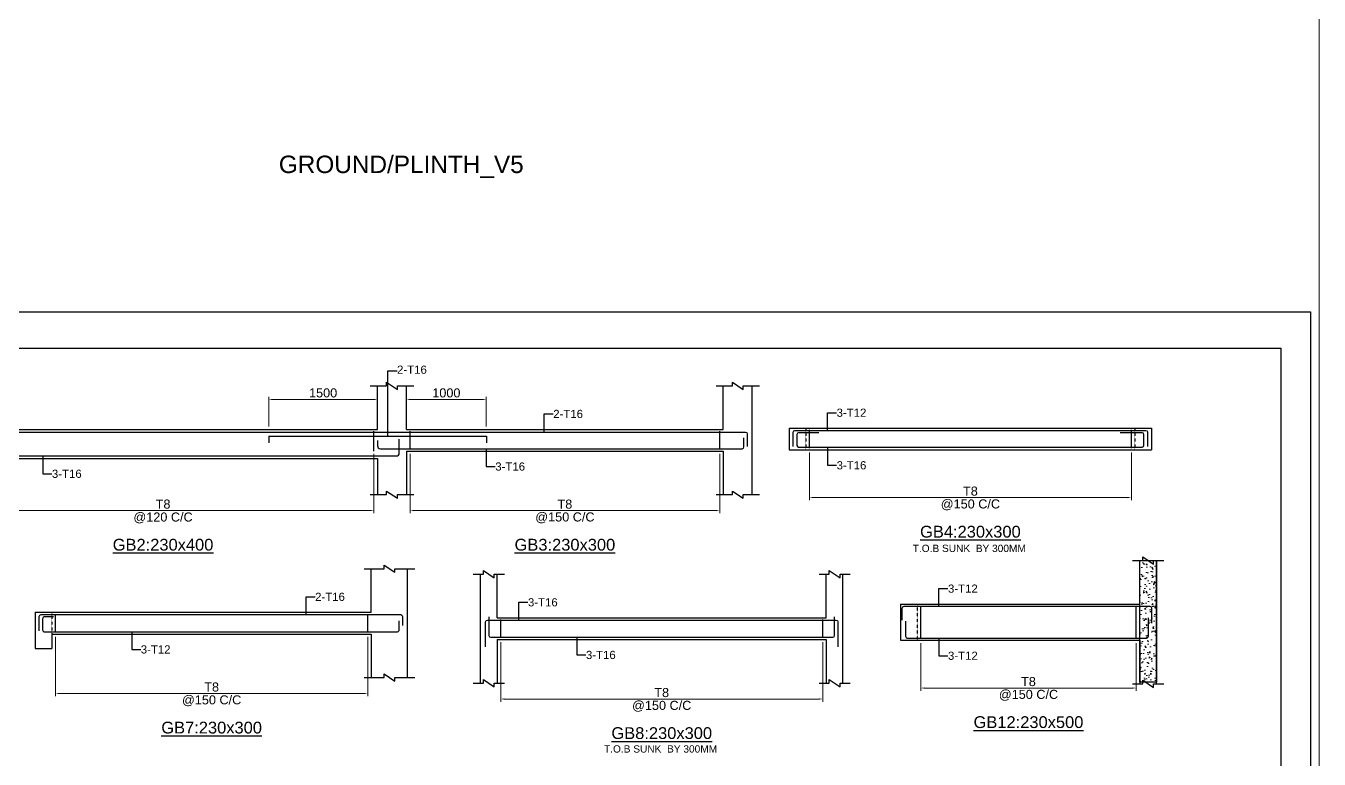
# Model space of a CAD drawing. Header units: millimetres. Extents: x 660818 to 959388, y -495289 to 50450.
# Drawn here: x 772534 to 808207, y -123117 to -102905 of the extents above; entities that cross this region are included whole.
import ezdxf
from ezdxf.enums import TextEntityAlignment as Align

# ---------------------------------------------------------------- set-up
doc = ezdxf.new("R2010")
doc.units = ezdxf.units.MM
doc.header["$LTSCALE"] = 0.01
doc.header["$MEASUREMENT"] = 0
doc.header["$PDMODE"] = 35
doc.linetypes.add('SCHidden', pattern=[0.375, 0.25, -0.125])
for name, color, linetype in [('Concrete Line', 2, 'Continuous'), ('Cut Line', 31, 'Continuous'), ('Dimension', 31, 'Continuous'), ('Labels', 4, 'Continuous'), ('Link', 225, 'Continuous'), ('RAFT', 1, 'Continuous'), ('Reinforcement', 130, 'Continuous'), ('Text', 7, 'Continuous')]:
    doc.layers.add(name, color=color, linetype=linetype)
doc.layers.add('E-Switch board', color=71, linetype='Continuous', lineweight=20)
doc.layers.add('elevation', color=123, linetype='Continuous', lineweight=15)
doc.styles.add('SC-SansSerif', font='SansSerif')
doc.styles.get("Standard").update_dxf_attribs({"font": 'arial.ttf'})
doc.dimstyles.new('SCBBSDimStyl', dxfattribs={"dimtxt": 250, "dimasz": 100, "dimexe": 75, "dimexo": 75, "dimgap": 50, "dimtad": 1, "dimtoh": 1, "dimdec": 0, "dimzin": 0, "dimdsep": 46, "dimtxsty": 'SC-SansSerif', "dimcen": 0.045, "dimclrd": 8, "dimclre": 8, "dimclrt": 31, "dimadec": 0, "dimazin": 0, "dimtfac": 1, "dimtdec": 0, "dimtix": 1, "dimtofl": 0, "dimtmove": 0, "dimatfit": 3, "dimfxl": 1, "dimtolj": 1, "dimtzin": 0, "dimlwd": 0, "dimlwe": 0, "dimarcsym": 0})
doc.dimstyles.get("Standard").update_dxf_attribs({"dimtxt": 200, "dimasz": 0.18, "dimexe": 0.18, "dimexo": 0.0625, "dimgap": 0.09, "dimtad": 0, "dimtih": 1, "dimtoh": 1, "dimdec": 1, "dimzin": 0, "dimdsep": 46, "dimtxsty": 'Standard', "dimcen": 0.09, "dimadec": 0, "dimazin": 0, "dimtfac": 1, "dimtdec": 1, "dimtofl": 0, "dimtmove": 0, "dimatfit": 3, "dimfxl": 1, "dimtolj": 1, "dimtzin": 0, "dimarcsym": 0})

# ---------------------------------------------------------------- blocks, each defined once
blk = doc.blocks.new('*D799')
at = {"layer": 'Defpoints', "color": 0, "transparency": 16777216}
for p in [(770503, -114626), (782133, -114626), (782133, -116266)]:
    blk.add_point(p, dxfattribs=at)
at = {"layer": 'Dimension', "color": 8, "lineweight": 0, "transparency": 16777216}
for p, q in [((770503, -114701), (770503, -116341)), ((782133, -114701), (782133, -116341)), ((770603, -116266), (782033, -116266))]:
    blk.add_line(p, q, dxfattribs=at)
at = {"layer": 'Dimension', "color": 8, "transparency": 16777216}
for points in [[(770603, -116250), (770603, -116283), (770503, -116266)], [(782033, -116250), (782033, -116283), (782133, -116266)]]:
    blk.add_solid(points, dxfattribs=at)
at = {"layer": 'Dimension', "color": 31, "transparency": 16777216, "char_height": 250, "attachment_point": 5, "style": 'SC-SansSerif'}
for s, insert in [('\\A1;T8', (776318, -116088)), ('\\A1;@120 C/C', (776318, -116468))]:
    blk.add_mtext(s, dxfattribs=dict(at, insert=insert))
blk = doc.blocks.new('*D800')
at = {"layer": 'Defpoints', "color": 0, "transparency": 16777216}
for p in [(783133, -114626), (791673, -114626), (791673, -116266)]:
    blk.add_point(p, dxfattribs=at)
at = {"layer": 'Dimension', "color": 8, "lineweight": 0, "transparency": 16777216}
for p, q in [((783133, -114701), (783133, -116341)), ((791673, -114701), (791673, -116341)), ((783233, -116266), (791573, -116266))]:
    blk.add_line(p, q, dxfattribs=at)
at = {"layer": 'Dimension', "color": 8, "transparency": 16777216}
for points in [[(783233, -116250), (783233, -116283), (783133, -116266)], [(791573, -116250), (791573, -116283), (791673, -116266)]]:
    blk.add_solid(points, dxfattribs=at)
at = {"layer": 'Dimension', "color": 31, "transparency": 16777216, "char_height": 250, "style": 'SC-SansSerif'}
for s, insert, attachment_point in [('\\A1;T8', (787403, -116216), 8), ('\\A1;@150 C/C', (787403, -116316), 2)]:
    blk.add_mtext(s, dxfattribs=dict(at, insert=insert, attachment_point=attachment_point))
blk = doc.blocks.new('*D801')
at = {"layer": 'Defpoints', "color": 0, "transparency": 16777216}
for p in [(782233, -113201), (779233, -114026), (782233, -114026)]:
    blk.add_point(p, dxfattribs=at)
at = {"layer": 'Dimension', "color": 8, "lineweight": 0, "transparency": 16777216}
for p, q in [((779233, -113951), (779233, -113126)), ((779333, -113201), (782133, -113201)), ((782233, -113951), (782233, -113126))]:
    blk.add_line(p, q, dxfattribs=at)
at = {"layer": 'Dimension', "color": 8, "transparency": 16777216}
for points in [[(779333, -113185), (779333, -113218), (779233, -113201)], [(782133, -113185), (782133, -113218), (782233, -113201)]]:
    blk.add_solid(points, dxfattribs=at)
at = {"layer": 'Dimension', "color": 31, "transparency": 16777216, "insert": (780733, -113023), "char_height": 250, "attachment_point": 5, "style": 'SC-SansSerif'}
blk.add_mtext('\\A1;1500', dxfattribs=at)
blk = doc.blocks.new('*D802')
at = {"layer": 'Defpoints', "color": 0, "transparency": 16777216}
for p in [(785233, -113201), (783033, -114026), (785233, -114026)]:
    blk.add_point(p, dxfattribs=at)
at = {"layer": 'Dimension', "color": 8, "lineweight": 0, "transparency": 16777216}
for p, q in [((783033, -113951), (783033, -113126)), ((783133, -113201), (785133, -113201)), ((785233, -113951), (785233, -113126))]:
    blk.add_line(p, q, dxfattribs=at)
at = {"layer": 'Dimension', "color": 8, "transparency": 16777216}
for points in [[(783133, -113185), (783133, -113218), (783033, -113201)], [(785133, -113185), (785133, -113218), (785233, -113201)]]:
    blk.add_solid(points, dxfattribs=at)
at = {"layer": 'Dimension', "color": 31, "transparency": 16777216, "insert": (784133, -113023), "char_height": 250, "attachment_point": 5, "style": 'SC-SansSerif'}
blk.add_mtext('\\A1;1000', dxfattribs=at)
blk = doc.blocks.new('*D803')
at = {"layer": 'Defpoints', "color": 0, "transparency": 16777216}
for p in [(794148, -114592), (803028, -114592), (803028, -115907)]:
    blk.add_point(p, dxfattribs=at)
at = {"layer": 'Dimension', "color": 8, "lineweight": 0, "transparency": 16777216}
for p, q in [((794148, -114667), (794148, -115982)), ((803028, -114667), (803028, -115982)), ((794248, -115907), (802928, -115907))]:
    blk.add_line(p, q, dxfattribs=at)
at = {"layer": 'Dimension', "color": 8, "transparency": 16777216}
for points in [[(794248, -115891), (794248, -115924), (794148, -115907)], [(802928, -115891), (802928, -115924), (803028, -115907)]]:
    blk.add_solid(points, dxfattribs=at)
at = {"layer": 'Dimension', "color": 31, "transparency": 16777216, "char_height": 250, "style": 'SC-SansSerif'}
for s, insert, attachment_point in [('\\A1;T8', (798588, -115857), 8), ('\\A1;@150 C/C', (798588, -115957), 2)]:
    blk.add_mtext(s, dxfattribs=dict(at, insert=insert, attachment_point=attachment_point))
blk = doc.blocks.new('*D804')
at = {"layer": 'Defpoints', "color": 0, "transparency": 16777216}
for p in [(773353, -119668), (781963, -119668), (781963, -121308)]:
    blk.add_point(p, dxfattribs=at)
at = {"layer": 'Dimension', "color": 8, "lineweight": 0, "transparency": 16777216}
for p, q in [((773353, -119743), (773353, -121383)), ((781963, -119743), (781963, -121383)), ((773453, -121308), (781863, -121308))]:
    blk.add_line(p, q, dxfattribs=at)
at = {"layer": 'Dimension', "color": 8, "transparency": 16777216}
for points in [[(773453, -121291), (773453, -121325), (773353, -121308)], [(781863, -121291), (781863, -121325), (781963, -121308)]]:
    blk.add_solid(points, dxfattribs=at)
at = {"layer": 'Dimension', "color": 31, "transparency": 16777216, "char_height": 250, "style": 'SC-SansSerif'}
for s, insert, attachment_point in [('\\A1;T8', (777658, -121258), 8), ('\\A1;@150 C/C', (777658, -121358), 2)]:
    blk.add_mtext(s, dxfattribs=dict(at, insert=insert, attachment_point=attachment_point))
blk = doc.blocks.new('*D805')
at = {"layer": 'Defpoints', "color": 0, "transparency": 16777216}
for p in [(785633, -119820), (794513, -119820), (794513, -121460)]:
    blk.add_point(p, dxfattribs=at)
at = {"layer": 'Dimension', "color": 8, "lineweight": 0, "transparency": 16777216}
for p, q in [((785633, -119895), (785633, -121535)), ((794513, -119895), (794513, -121535)), ((785733, -121460), (794413, -121460))]:
    blk.add_line(p, q, dxfattribs=at)
at = {"layer": 'Dimension', "color": 8, "transparency": 16777216}
for points in [[(785733, -121443), (785733, -121476), (785633, -121460)], [(794413, -121443), (794413, -121476), (794513, -121460)]]:
    blk.add_solid(points, dxfattribs=at)
at = {"layer": 'Dimension', "color": 31, "transparency": 16777216, "char_height": 250, "style": 'SC-SansSerif'}
for s, insert, attachment_point in [('\\A1;T8', (790073, -121410), 8), ('\\A1;@150 C/C', (790073, -121510), 2)]:
    blk.add_mtext(s, dxfattribs=dict(at, insert=insert, attachment_point=attachment_point))
blk = doc.blocks.new('*D806')
at = {"layer": 'Defpoints', "color": 0, "transparency": 16777216}
for p in [(797220, -119842), (803160, -119842), (803160, -121157)]:
    blk.add_point(p, dxfattribs=at)
at = {"layer": 'Dimension', "color": 8, "lineweight": 0, "transparency": 16777216}
for p, q in [((797220, -119917), (797220, -121232)), ((803160, -119917), (803160, -121232)), ((797320, -121157), (803060, -121157))]:
    blk.add_line(p, q, dxfattribs=at)
at = {"layer": 'Dimension', "color": 8, "transparency": 16777216}
for points in [[(797320, -121140), (797320, -121174), (797220, -121157)], [(803060, -121140), (803060, -121174), (803160, -121157)]]:
    blk.add_solid(points, dxfattribs=at)
at = {"layer": 'Dimension', "color": 31, "transparency": 16777216, "char_height": 250, "style": 'SC-SansSerif'}
for s, insert, attachment_point in [('\\A1;T8', (800190, -121107), 8), ('\\A1;@150 C/C', (800190, -121207), 2)]:
    blk.add_mtext(s, dxfattribs=dict(at, insert=insert, attachment_point=attachment_point))

msp = doc.modelspace()

# ---------------------------------------------------------------- hatches: boundary and pattern name
at = {"layer": 'elevation'}
h = msp.add_hatch(dxfattribs=at)
h.set_pattern_fill('ANSI31', color=256)
h.set_pattern_definition([(45, (0, 0), (-0.088388347648, 0.088388347648), [])])
h.paths.add_polyline_path([(797664.54, -106585.957), (797664.54, -104607.649), (797252.398, -104607.649), (797252.398, -106585.957)], flags=9)
at = {"layer": 'elevation', "ltscale": 0.5}
h = msp.add_hatch(dxfattribs=at)
h.set_pattern_fill('AR-CONC', color=3, scale=50, angle=45)
h.set_pattern_definition([(95, (-219935.6, 709885.15), (275.776, 231.40354), [37.5, -412.5]), (40, (-219935.6, 709885.15), (-314.99608, 216.88407), [30, -330]), (145.451444, (-219912.63, 709904.43), (-39.22008, 448.28761), [31.8701, -350.57106]), (91.1842, (-220006.3, 709955.86), (435.8467, 318.80689), [56.25, -618.75]), (141.635635, (-219970, 709982.43), (-13.95003, 674.85583), [47.80517, -525.85688]), (36.184164, (-220006.3, 709955.86), (-13.95003, 674.85583), [45, -495]), (66, (-219953.3, 709973.54), (353.385786, 68.69124), [37.5, -412.5]), (11, (-219953.3, 709973.54), (-170.3543, 342.40422), [30, -330]), (116.451445, (-219923.84, 709979.26), (183.03149, 411.09545), [31.8701, -350.57106]), (82.5, (-219935.61, 709885.15), (-113.396593, 121.994909), [0, -326, 0, -335, 0, -331.25]), (52.5, (-219935.61, 709885.15), (-46.43647, 232.454725), [0, -191, 0, -318.5, 0, -126.25]), (12.5, (-220014.45, 709806.3), (196.709084, 180.760381), [0, -125, 0, -390, 0, -517.5]), (2.5, (-220049.8, 709770.95), (170.79499, 241.579903), [0, -162.5, 0, -259, 0, -367.5])])
h.paths.add_polyline_path([(803259.784, -117641.944), (803259.784, -120994.997), (803719.784, -120994.997), (803719.784, -117641.944)])

# ---------------------------------------------------------------- linework, layer by layer
at = {"layer": 'Concrete Line'}
for p, q in [((782232.528, -114026.425), (782232.528, -112826.425)), ((783032.528, -114026.425), (783032.528, -112826.425)), ((791772.528, -114026.425), (791772.528, -112826.425)), ((792572.528, -115826.425), (792572.528, -112826.425)), ((782232.528, -114826.425), (782232.528, -115826.425)), ((783032.528, -114626.425), (783032.528, -115826.425)), ((791772.528, -114626.425), (791772.528, -115826.425)), ((803259.784, -118841.944), (803259.784, -117641.944)), ((803719.784, -121041.944), (803719.784, -117641.944)), ((782063.134, -119067.852), (782063.134, -117867.852)), ((783063.134, -120867.852), (783063.134, -117867.852)), ((785073.403, -121019.529), (785073.403, -118019.529)), ((785533.403, -119219.529), (785533.403, -118019.529)), ((794613.403, -119219.529), (794613.403, -118019.529)), ((795073.403, -121019.529), (795073.403, -118019.529)), ((782063.134, -119667.852), (782063.134, -120867.852)), ((785533.403, -119819.529), (785533.403, -121019.529)), ((794613.403, -119819.529), (794613.403, -121019.529)), ((803259.784, -119841.944), (803259.784, -121041.944))]:
    msp.add_line(p, q, dxfattribs=at)
for points in [[(770402.528, -114026.425), (782232.528, -114026.425)], [(783032.528, -114026.425), (791772.528, -114026.425)], [(793587.558, -113992.39), (794047.558, -113992.39)], [(793587.558, -113992.39), (793587.558, -114592.39)], [(794047.558, -113992.39), (803127.558, -113992.39)], [(803127.558, -113992.39), (803587.558, -113992.39)], [(803587.558, -113992.39), (803587.558, -114592.39)], [(770402.528, -114826.425), (782232.528, -114826.425)], [(783032.528, -114626.425), (791772.528, -114626.425)], [(793587.558, -114592.39), (794047.558, -114592.39)], [(794047.558, -114592.39), (803127.558, -114592.39)], [(803127.558, -114592.39), (803587.558, -114592.39)], [(772793.134, -119067.852), (773253.134, -119067.852)], [(772793.134, -119067.852), (772793.134, -120067.852)], [(773253.134, -119067.852), (782063.134, -119067.852)], [(796659.784, -118841.944), (797119.784, -118841.944)], [(796659.784, -118841.944), (796659.784, -119841.944)], [(797119.784, -118841.944), (803259.784, -118841.944)], [(785533.403, -119219.529), (794613.403, -119219.529)], [(773253.134, -119667.852), (773253.134, -120067.852)], [(773253.134, -119667.852), (782063.134, -119667.852)], [(785533.403, -119819.529), (794613.403, -119819.529)], [(796659.784, -119841.944), (797119.784, -119841.944)], [(797119.784, -119841.944), (803259.784, -119841.944)], [(772793.134, -120067.852), (773253.134, -120067.852)]]:
    msp.add_lwpolyline(points, dxfattribs=at)
at = {"layer": 'Concrete Line', "color": 8, "linetype": 'SCHidden'}
for points in [[(794047.558, -113992.39), (794047.558, -114592.39)], [(803127.558, -113992.39), (803127.558, -114592.39)], [(773253.134, -119067.852), (773253.134, -119667.852)], [(797119.784, -118841.944), (797119.784, -119841.944)]]:
    msp.add_lwpolyline(points, dxfattribs=at)
at = {"layer": 'Cut Line'}
for points in [[(782032.528, -112826.425), (782482.528, -112826.425), (782482.528, -112726.425), (782782.528, -112926.425), (782782.528, -112826.425), (783232.528, -112826.425)], [(791572.528, -112826.425), (792022.528, -112826.425), (792022.528, -112726.425), (792322.528, -112926.425), (792322.528, -112826.425), (792772.528, -112826.425)], [(782032.528, -115826.425), (782482.528, -115826.425), (782482.528, -115726.425), (782782.528, -115926.425), (782782.528, -115826.425), (783232.528, -115826.425)], [(791572.528, -115826.425), (792022.528, -115826.425), (792022.528, -115726.425), (792322.528, -115926.425), (792322.528, -115826.425), (792772.528, -115826.425)], [(803059.784, -117641.944), (803339.784, -117641.944), (803339.784, -117541.944), (803639.784, -117741.944), (803639.784, -117641.944), (803919.784, -117641.944)], [(781863.134, -117867.852), (782413.134, -117867.852), (782413.134, -117767.852), (782713.134, -117967.852), (782713.134, -117867.852), (783263.134, -117867.852)], [(784873.403, -118019.529), (785153.403, -118019.529), (785153.403, -117919.529), (785453.403, -118119.529), (785453.403, -118019.529), (785733.403, -118019.529)], [(794413.403, -118019.529), (794693.403, -118019.529), (794693.403, -117919.529), (794993.403, -118119.529), (794993.403, -118019.529), (795273.403, -118019.529)], [(781863.134, -120867.852), (782413.134, -120867.852), (782413.134, -120767.852), (782713.134, -120967.852), (782713.134, -120867.852), (783263.134, -120867.852)], [(784873.403, -121019.529), (785153.403, -121019.529), (785153.403, -120919.529), (785453.403, -121119.529), (785453.403, -121019.529), (785733.403, -121019.529)], [(794413.403, -121019.529), (794693.403, -121019.529), (794693.403, -120919.529), (794993.403, -121119.529), (794993.403, -121019.529), (795273.403, -121019.529)], [(803059.784, -121041.944), (803339.784, -121041.944), (803339.784, -120941.944), (803639.784, -121141.944), (803639.784, -121041.944), (803919.784, -121041.944)]]:
    msp.add_lwpolyline(points, dxfattribs=at)
at = {"layer": 'E-Switch board', "ltscale": 0.1}
msp.add_line((808207.45, -74056.974), (808207.45, -223818.83), dxfattribs=at)
at = {"layer": 'Link'}
for p, q in [((782132.528, -114626.425), (782132.528, -114076.425)), ((783132.528, -114576.425), (783132.528, -114076.425)), ((791672.528, -114576.425), (791672.528, -114076.425)), ((794147.558, -114542.39), (794147.558, -114042.39)), ((803027.558, -114542.39), (803027.558, -114042.39)), ((773353.134, -119617.852), (773353.134, -119117.852)), ((781963.134, -119617.852), (781963.134, -119117.852)), ((797219.784, -119791.944), (797219.784, -118891.944)), ((803159.784, -119791.944), (803159.784, -118891.944)), ((785633.403, -119769.529), (785633.403, -119269.529)), ((794513.403, -119769.529), (794513.403, -119269.529))]:
    msp.add_line(p, q, dxfattribs=at)
at = {"layer": 'RAFT', "ltscale": 0.5}
msp.add_lwpolyline([(803259.784, -117641.944), (803719.784, -117641.944), (803719.784, -120994.997), (803259.784, -120994.997)], close=True, dxfattribs=at)
at = {"layer": 'Reinforcement', "ltscale": 0.5}
for p, q in [((779240.241, -114216.748), (779240.241, -114395.433)), ((785240.241, -114216.748), (785240.241, -114395.433))]:
    msp.add_line(p, q, dxfattribs=at)
for points in [[(756508.773, -110787.819), (807967.561, -110787.819), (807967.561, -143530.441), (756508.773, -143530.441)], [(757290.755, -111785.239), (807147.853, -111785.239), (807147.853, -142778.475), (757290.755, -142778.475)]]:
    msp.add_lwpolyline(points, close=True, dxfattribs=at)
at = {"layer": 'Reinforcement'}
for points in [[(770091.528, -115440.425), (770091.528, -114151.425, -0.414213562), (770141.528, -114101.425), (773702.528, -114101.425)], [(770196.528, -113910.425), (770196.528, -114710.425, 0.414213562), (770246.528, -114760.425), (782754.008, -114760.425, 0.414213562), (782834.008, -114680.425), (782834.008, -114299.229)], [(789380.028, -114101.425), (792382.028, -114101.425, -0.414213562), (792432.028, -114151.425), (792432.028, -114497.425)], [(793699.558, -114498.39), (793699.558, -114104.39, -0.414213562), (793749.558, -114054.39), (803425.558, -114054.39, -0.414213562), (803475.558, -114104.39), (803475.558, -114498.39)], [(794404.558, -114118.39), (793850.558, -114118.39, 0.414213562), (793800.558, -114168.39), (793800.558, -114467.39, 0.414213562), (793850.558, -114517.39), (803324.558, -114517.39, 0.414213562), (803374.558, -114467.39), (803374.558, -114168.39, 0.414213562), (803324.558, -114118.39), (802720.558, -114118.39)], [(782232.528, -114336.656), (782232.528, -114480.425, 0.414213562), (782312.528, -114560.425), (784208.868, -114560.425)], [(784208.868, -114560.425), (792290.208, -114560.425, 0.414213562), (792340.208, -114510.425), (792340.208, -114260.425)], [(772905.134, -119577.852), (772905.134, -119183.852, -0.414213562), (772955.134, -119133.852), (779470.634, -119133.852)], [(779470.634, -119133.852), (782872.634, -119133.852, -0.414213562), (782922.634, -119183.852), (782922.634, -119433.852)], [(796709.784, -119285.944), (796709.784, -118953.944, -0.414213562), (796759.784, -118903.944), (803534.784, -118903.944, -0.414213562), (803584.784, -118953.944), (803584.784, -119371.944)], [(773293.134, -119197.852), (773043.134, -119197.852, 0.414213562), (772993.134, -119247.852), (772993.134, -119555.852, 0.414213562), (773043.134, -119605.852), (782780.807, -119605.852, 0.414213775), (782830.807, -119555.852), (782830.807, -119305.852)], [(785213.403, -120021.529), (785213.403, -119335.529, -0.414213562), (785263.403, -119285.529), (788125.403, -119285.529)], [(785305.403, -119193.529), (785305.403, -119707.529, 0.414213562), (785355.403, -119757.529), (794792.063, -119757.529, 0.414213562), (794842.063, -119707.529), (794842.063, -119193.529)], [(792021.403, -119285.529), (794883.403, -119285.529, -0.414213562), (794933.403, -119335.529), (794933.403, -120021.529)], [(796797.784, -119309.944), (796797.784, -119729.944, 0.414213562), (796847.784, -119779.944), (803446.451, -119779.944, 0.414213758), (803496.451, -119729.944), (803496.451, -119223.944)]]:
    msp.add_lwpolyline(points, format="xyb", dxfattribs=at)
for points in [[(773702.528, -114101.425), (778933.028, -114101.425)], [(778933.028, -114101.425), (785533.028, -114101.425)], [(785533.028, -114101.425), (789380.028, -114101.425)], [(779240.241, -114216.748), (785240.241, -114216.748)], [(788125.403, -119285.529), (792021.403, -119285.529)]]:
    msp.add_lwpolyline(points, dxfattribs=at)

# ---------------------------------------------------------------- texts
at = {"insert": (779511.302, -106480.918), "char_height": 480.85844, "attachment_point": 1}
msp.add_mtext_dynamic_manual_height_columns('GROUND/PLINTH_V5', width=17931.79656, gutter_width=52874.137, heights=[-622.886], dxfattribs=at)
at = {"layer": 'Labels', "style": 'SC-SansSerif'}
for s, p in [('%%UGB4:230x300', (798587.558, -117107.39)), ('%%UGB2:230x400', (776317.528, -117466.425)), ('%%UGB3:230x300', (787402.528, -117466.425)), ('%%UGB12:230x500', (800189.784, -122356.944)), ('%%UGB7:230x300', (777658.134, -122507.852)), ('%%UGB8:230x300', (790073.403, -122659.529))]:
    msp.add_text(s, height=325, dxfattribs=at).set_placement(p, align=Align.BOTTOM_CENTER)
at = {"layer": 'Text', "style": 'SC-SansSerif'}
for s, p in [('2-T16', (782772.293, -112381.473)), ('2-T16', (787080.767, -113601.425)), ('3-T12', (794897.558, -113567.39)), ('3-T16', (773252.528, -115251.425)), ('3-T16', (785482.868, -115051.425)), ('3-T16', (794897.558, -115017.39)), ('3-T12', (797969.784, -118416.944)), ('2-T16', (780512.634, -118642.852)), ('3-T16', (786383.403, -118794.529)), ('3-T12', (775703.134, -120092.852)), ('3-T16', (787983.403, -120244.529)), ('3-T12', (797969.784, -120266.944))]:
    msp.add_text(s, height=225, dxfattribs=at).set_placement(p, align=Align.MIDDLE_LEFT)
at = {"layer": 'Text', "color": 1, "char_height": 200, "attachment_point": 1}
for insert in [(796997.304, -117206.688), (788481.34, -122736.006)]:
    msp.add_mtext_dynamic_manual_height_columns('T.O.B SUNK  BY 300MM', width=4724.63692, gutter_width=1, heights=[-207.094], dxfattribs=dict(at, insert=insert))

# ---------------------------------------------------------------- dimensions: what is measured, and where the dimension line sits
at = {"layer": 'Dimension'}
for base, p1, p2, text, picture, middle in [((782233.028, -113201.425), (779233.028, -114026.425), (782233.028, -114026.425), '1500', '*D801', (780733.028, -113022.653)), ((785232.528, -113201.425), (783032.528, -114026.425), (785232.528, -114026.425), '1000', '*D802', (784132.528, -113022.653)), ((782132.528, -116266.425), (770502.528, -114626.425), (782132.528, -114626.425), 'T8\\X@120 C/C', '*D799', (776317.528, -116266.425)), ((791672.528, -116266.425), (783132.528, -114626.425), (791672.528, -114626.425), 'T8\\X@150 C/C', '*D800', (787402.528, -116266.425)), ((803027.558, -115907.39), (794147.558, -114592.39), (803027.558, -114592.39), 'T8\\X@150 C/C', '*D803', (798587.558, -115907.39)), ((781963.134, -121307.852), (773353.134, -119667.852), (781963.134, -119667.852), 'T8\\X@150 C/C', '*D804', (777658.134, -121307.852)), ((794513.403, -121459.529), (785633.403, -119819.529), (794513.403, -119819.529), 'T8\\X@150 C/C', '*D805', (790073.403, -121459.529)), ((803159.784, -121156.944), (797219.784, -119841.944), (803159.784, -119841.944), 'T8\\X@150 C/C', '*D806', (800189.784, -121156.944))]:
    dim = msp.add_linear_dim(base=base, p1=p1, p2=p2, text=text, dimstyle='SCBBSDimStyl', dxfattribs=at)
    dim.commit()
    dim.dimension.update_dxf_attribs({"geometry": picture, "text_midpoint": middle})

# ---------------------------------------------------------------- leaders
at = {"layer": 'Dimension', "color": 8}
for points in [[(782522.293, -114216.748), (782522.293, -112411.718), (782772.293, -112411.718)], [(786830.767, -114101.425), (786830.767, -113601.425), (787080.767, -113601.425)], [(794647.558, -114054.39), (794647.558, -113567.39), (794897.558, -113567.39)], [(773002.528, -114760.425), (773002.528, -115251.425), (773252.528, -115251.425)], [(785232.868, -114560.425), (785232.868, -115051.425), (785482.868, -115051.425)], [(794647.558, -114517.39), (794647.558, -115017.39), (794897.558, -115017.39)], [(797719.784, -118903.944), (797719.784, -118416.944), (797969.784, -118416.944)], [(780262.634, -119133.852), (780262.634, -118642.852), (780512.634, -118642.852)], [(786133.403, -119285.529), (786133.403, -118794.529), (786383.403, -118794.529)], [(775453.134, -119605.852), (775453.134, -120092.852), (775703.134, -120092.852)], [(787733.403, -119757.529), (787733.403, -120244.529), (787983.403, -120244.529)], [(797719.784, -119779.944), (797719.784, -120266.944), (797969.784, -120266.944)]]:
    msp.add_leader(points, dimstyle='Standard', dxfattribs=at)

doc.saveas('drawing.dxf')
